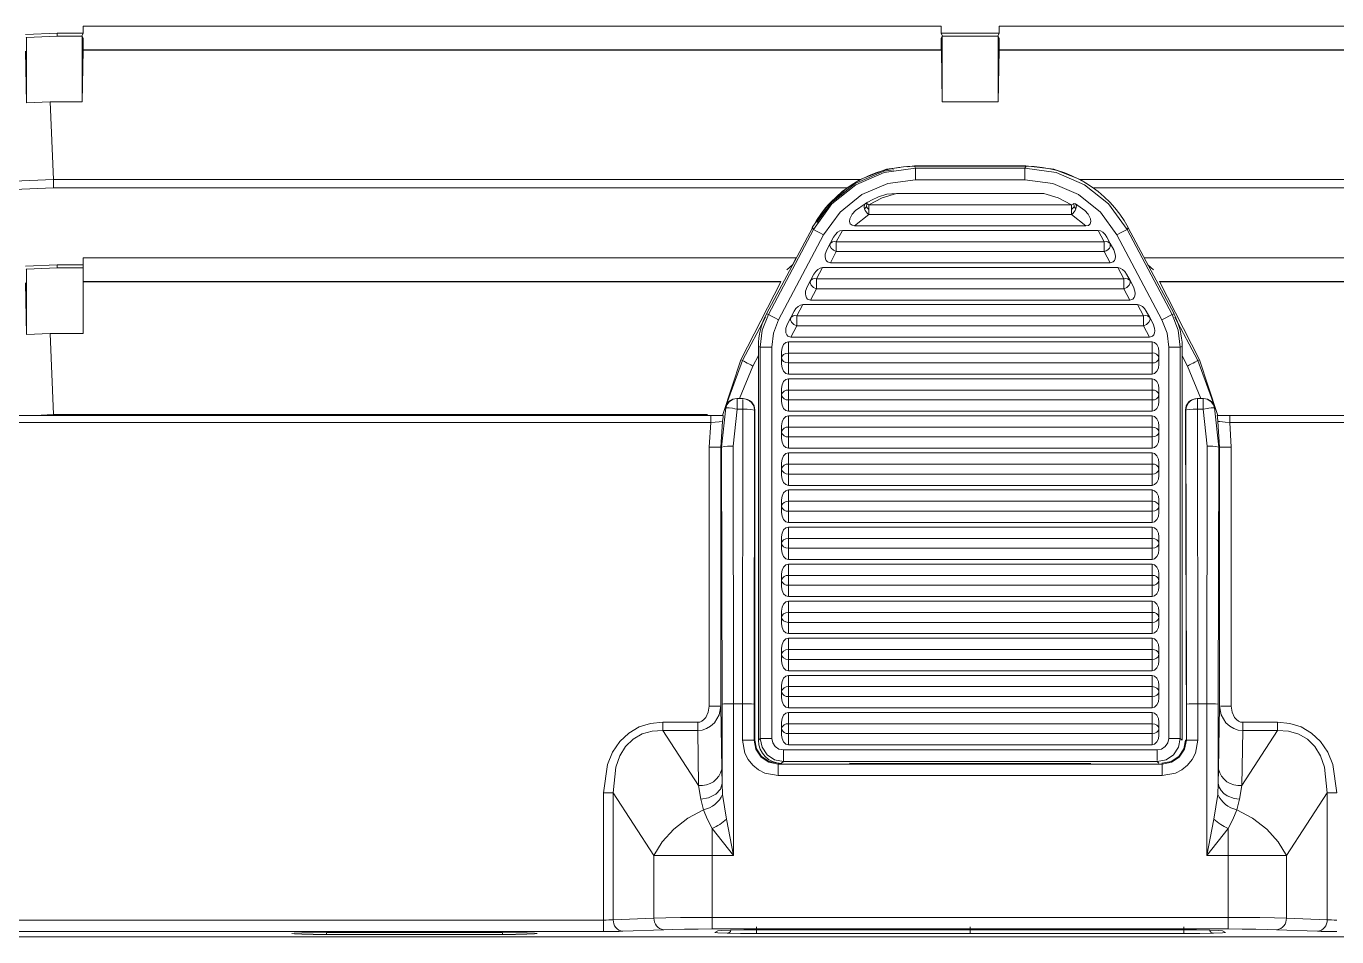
# Model space of a CAD drawing. Header units: millimetres. Extents: x -6000 to 26000, y -6000 to 26000.
# Drawn here: x 111.35 to 119.22, y -3554.98 to -3549.51 of the extents above; entities that cross this region are included whole.
import ezdxf

# ---------------------------------------------------------------- set-up
doc = ezdxf.new("R2010")
doc.units = ezdxf.units.MM
doc.header["$MEASUREMENT"] = 0
doc.layers.add('Чертеж и Рисунок_Ном._пера__7', color=7, linetype='Continuous', lineweight=15)
doc.layers.add('Чертеж и Рисунок_Ном._пера__8', color=7, linetype='Continuous', lineweight=15, true_color=0xa80f02)

msp = doc.modelspace()

# ---------------------------------------------------------------- linework, layer by layer
at = {"layer": 'Чертеж и Рисунок_Ном._пера__7', "color": 7, "linetype": 'Continuous', "lineweight": 15}
for p, q in [((111.6902, -3549.5118), (116.8438, -3549.5118)), ((111.6902, -3549.5536), (111.6902, -3549.5118)), ((116.8438, -3549.5118), (116.8438, -3549.5536)), ((117.1916, -3549.5118), (122.3452, -3549.5118)), ((117.1916, -3549.5118), (117.1916, -3549.5536)), ((111.3424, -3549.5619), (111.5333, -3549.5536)), ((111.3485, -3549.5787), (111.3473, -3549.5811)), ((111.5336, -3549.5706), (111.3485, -3549.5787)), ((111.3485, -3549.5787), (111.3485, -3549.9721)), ((111.5333, -3549.5536), (111.6902, -3549.5536)), ((111.5336, -3549.5706), (111.5333, -3549.5536)), ((111.6817, -3549.5706), (111.5336, -3549.5706)), ((111.6817, -3549.5706), (111.6902, -3549.5536)), ((111.6817, -3549.5706), (111.6841, -3549.5706)), ((111.6841, -3549.9659), (111.6841, -3549.5706)), ((111.6841, -3549.5706), (111.6902, -3549.5827)), ((111.6902, -3549.5827), (111.6902, -3549.653)), ((116.8438, -3549.5536), (117.1916, -3549.5536)), ((116.8438, -3549.5536), (116.8523, -3549.5706)), ((116.8438, -3549.5827), (116.8499, -3549.5706)), ((116.8438, -3549.653), (116.8438, -3549.5827)), ((116.8499, -3549.5706), (116.8499, -3549.9659)), ((116.8523, -3549.5706), (116.8499, -3549.5706)), ((116.8523, -3549.5706), (117.1831, -3549.5706)), ((117.1831, -3549.5706), (117.1916, -3549.5536)), ((117.1831, -3549.5706), (117.1855, -3549.5706)), ((117.1855, -3549.9659), (117.1855, -3549.5706)), ((117.1916, -3549.5827), (117.1855, -3549.5706)), ((117.1916, -3549.5827), (117.1916, -3549.653)), ((111.3431, -3549.6607), (111.3485, -3549.9721)), ((111.6895, -3549.6549), (111.6841, -3549.9659)), ((111.6902, -3549.653), (111.6895, -3549.6549)), ((116.8445, -3549.6549), (111.6895, -3549.6549)), ((111.6902, -3549.653), (116.8438, -3549.653)), ((116.8445, -3549.6549), (116.8438, -3549.653)), ((116.8499, -3549.9659), (116.8445, -3549.6549)), ((117.191, -3549.6549), (117.1855, -3549.9659)), ((122.3459, -3549.6549), (117.191, -3549.6549)), ((117.1916, -3549.653), (117.1916, -3549.653)), ((117.1916, -3549.653), (122.3452, -3549.653)), ((111.4905, -3549.9659), (111.3485, -3549.9721)), ((111.4905, -3549.9659), (111.5109, -3550.4324)), ((111.6841, -3549.9659), (111.4905, -3549.9659)), ((117.1855, -3549.9659), (116.8499, -3549.9659)), ((116.6409, -3550.3553), (116.683, -3550.3501)), ((116.6829, -3550.3529), (116.6896, -3550.3641)), ((116.6829, -3550.3529), (117.3535, -3550.3529)), ((116.683, -3550.3501), (117.3525, -3550.3501)), ((116.6896, -3550.3641), (117.3468, -3550.3641)), ((117.3535, -3550.3529), (117.3468, -3550.3641)), ((105.896, -3550.7268), (111.512, -3550.4816)), ((111.5109, -3550.4324), (105.8964, -3550.6776)), ((111.5109, -3550.4324), (116.3573, -3550.4324)), ((111.512, -3550.4816), (116.2785, -3550.4816)), ((116.6896, -3550.4335), (117.3468, -3550.4335)), ((122.5245, -3550.4324), (117.6781, -3550.4324)), ((122.5235, -3550.4816), (117.757, -3550.4816)), ((116.576, -3550.5156), (117.4604, -3550.5156)), ((116.3232, -3550.7104), (116.4091, -3550.6425)), ((116.3295, -3550.6191), (116.3868, -3550.5777)), ((116.3833, -3550.6072), (116.3948, -3550.5966)), ((116.4091, -3550.5835), (117.6273, -3550.5835)), ((117.6273, -3550.6425), (116.4091, -3550.6425)), ((117.6273, -3550.6425), (117.7132, -3550.7104)), ((117.6531, -3550.6072), (117.6416, -3550.5966)), ((117.7069, -3550.6191), (117.6496, -3550.5777)), ((115.7942, -3551.2394), (116.0696, -3550.7214)), ((116.0696, -3550.7214), (116.0763, -3550.7325)), ((117.7132, -3550.7104), (116.3232, -3550.7104)), ((117.9668, -3550.7214), (117.9601, -3550.7325)), ((117.9668, -3550.7214), (118.2422, -3551.2394)), ((115.8053, -3551.2422), (116.0763, -3550.7325)), ((115.8667, -3551.2748), (116.1376, -3550.7652)), ((116.1973, -3550.7776), (116.1769, -3550.816)), ((116.2498, -3550.7382), (116.2137, -3550.806)), ((116.2137, -3550.806), (117.8226, -3550.806)), ((116.2137, -3550.8651), (116.2137, -3550.806)), ((116.2498, -3550.7382), (117.7866, -3550.7382)), ((117.7866, -3550.7382), (117.8226, -3550.806)), ((117.8226, -3550.8651), (117.8226, -3550.806)), ((117.8391, -3550.7776), (117.8595, -3550.816)), ((117.8988, -3550.7652), (118.1697, -3551.2748)), ((117.9601, -3550.7325), (118.2311, -3551.2422)), ((116.1769, -3550.816), (116.1565, -3550.8543)), ((116.1777, -3550.9329), (116.2137, -3550.8651)), ((117.8226, -3550.8651), (116.2137, -3550.8651)), ((117.8587, -3550.9329), (117.8226, -3550.8651)), ((117.8799, -3550.8543), (117.8595, -3550.816)), ((111.3424, -3550.9529), (111.5333, -3550.9446)), ((111.5336, -3550.9616), (111.3485, -3550.9697)), ((111.5333, -3550.9446), (111.6902, -3550.9446)), ((111.5336, -3550.9616), (111.5333, -3550.9446)), ((111.5336, -3550.9616), (111.6902, -3550.9616)), ((115.9721, -3550.9028), (111.6902, -3550.9028)), ((111.6902, -3550.9446), (111.6902, -3550.9028)), ((111.6902, -3550.9616), (111.6902, -3550.9446)), ((111.6902, -3551.3569), (111.6902, -3550.9616)), ((115.9169, -3550.9747), (115.9506, -3550.9446)), ((116.1315, -3550.9607), (116.0954, -3551.0286)), ((116.1315, -3550.9607), (117.9049, -3550.9607)), ((117.8587, -3550.9329), (116.1777, -3550.9329)), ((117.9049, -3550.9607), (117.941, -3551.0286)), ((118.0633, -3550.9028), (122.3452, -3550.9028)), ((118.1186, -3550.9747), (118.0853, -3550.9442)), ((111.3485, -3550.9697), (111.3473, -3550.9721)), ((111.3485, -3550.9697), (111.3485, -3551.3631)), ((115.8806, -3551.044), (111.6902, -3551.044)), ((115.8803, -3551.0459), (115.8806, -3551.044)), ((116.0586, -3551.0385), (116.0382, -3551.0769)), ((116.079, -3551.0002), (116.0586, -3551.0385)), ((116.0954, -3551.0286), (117.941, -3551.0286)), ((116.0954, -3551.0876), (116.0954, -3551.0286)), ((117.941, -3551.0876), (117.941, -3551.0286)), ((117.9574, -3551.0002), (117.9778, -3551.0385)), ((117.9982, -3551.0769), (117.9778, -3551.0385)), ((118.1552, -3551.0459), (118.1549, -3551.044)), ((118.1549, -3551.044), (118.3948, -3551.514)), ((118.1549, -3551.044), (122.3452, -3551.044)), ((111.3431, -3551.0517), (111.3485, -3551.3631)), ((111.6902, -3551.0459), (115.8803, -3551.0459)), ((115.8803, -3551.0459), (115.6406, -3551.514)), ((116.0593, -3551.1555), (116.0954, -3551.0876)), ((117.941, -3551.0876), (116.0954, -3551.0876)), ((117.9771, -3551.1555), (117.941, -3551.0876)), ((122.3452, -3551.0459), (118.1552, -3551.0459)), ((115.9771, -3551.2512), (116.0131, -3551.1833)), ((116.0131, -3551.1833), (118.0232, -3551.1833)), ((117.9771, -3551.1555), (116.0593, -3551.1555)), ((118.0232, -3551.1833), (118.0593, -3551.2512)), ((115.7888, -3551.259), (115.6504, -3551.5193)), ((115.7942, -3551.2394), (115.8053, -3551.2422)), ((115.9198, -3551.2994), (115.9402, -3551.2611)), ((115.9606, -3551.2227), (115.9402, -3551.2611)), ((115.9771, -3551.2512), (118.0593, -3551.2512)), ((115.9771, -3551.3102), (115.9771, -3551.2512)), ((118.0593, -3551.3102), (118.0593, -3551.2512)), ((118.0758, -3551.2227), (118.0962, -3551.2611)), ((118.1166, -3551.2994), (118.0962, -3551.2611)), ((118.2422, -3551.2394), (118.2311, -3551.2422)), ((118.2467, -3551.2592), (118.385, -3551.5193)), ((111.4905, -3551.3569), (111.3485, -3551.3631)), ((111.6902, -3551.3569), (111.4905, -3551.3569)), ((111.4905, -3551.3569), (111.5118, -3551.8438)), ((115.941, -3551.378), (115.9771, -3551.3102)), ((118.0593, -3551.3102), (115.9771, -3551.3102)), ((118.0954, -3551.378), (118.0593, -3551.3102)), ((115.7454, -3551.435), (115.7566, -3551.4378)), ((115.7454, -3553.7986), (115.7454, -3551.435)), ((115.9263, -3551.4059), (118.1101, -3551.4059)), ((115.9263, -3551.4737), (115.9263, -3551.4059)), ((118.0954, -3551.378), (115.941, -3551.378)), ((118.1101, -3551.4059), (118.1101, -3551.4737)), ((118.291, -3551.435), (118.2798, -3551.4378)), ((118.291, -3551.435), (118.291, -3553.7986)), ((115.6406, -3551.514), (115.5327, -3551.8438)), ((115.6504, -3551.5193), (115.6406, -3551.514)), ((115.7566, -3553.7874), (115.7566, -3551.4378)), ((115.826, -3553.7874), (115.826, -3551.4378)), ((115.8845, -3551.4649), (115.8845, -3551.5032)), ((115.8845, -3551.5416), (115.8845, -3551.5032)), ((115.9263, -3551.4737), (118.1101, -3551.4737)), ((115.9263, -3551.5327), (115.9263, -3551.4737)), ((118.1101, -3551.5327), (118.1101, -3551.4737)), ((118.1519, -3551.4649), (118.1519, -3551.5032)), ((118.1519, -3551.5416), (118.1519, -3551.5032)), ((118.2104, -3551.4378), (118.2104, -3553.7874)), ((118.2798, -3551.4378), (118.2798, -3553.7874)), ((118.3948, -3551.514), (118.385, -3551.5193)), ((118.5027, -3551.8438), (118.3948, -3551.514)), ((115.5465, -3551.8021), (115.6504, -3551.5193)), ((115.7118, -3551.5519), (115.6322, -3551.7474)), ((118.1101, -3551.5327), (115.9263, -3551.5327)), ((115.9263, -3551.6006), (115.9263, -3551.5327)), ((118.1101, -3551.6006), (118.1101, -3551.5327)), ((118.4032, -3551.7474), (118.3236, -3551.5519)), ((118.385, -3551.5193), (118.489, -3551.8021)), ((118.1101, -3551.6006), (115.9263, -3551.6006)), ((115.9263, -3551.6284), (115.9263, -3551.6963)), ((115.9263, -3551.6284), (118.1101, -3551.6284)), ((118.1101, -3551.6284), (118.1101, -3551.6963)), ((115.6181, -3551.7474), (115.6156, -3551.7474)), ((115.6181, -3551.7474), (115.6181, -3551.8109)), ((115.6524, -3551.7474), (115.6181, -3551.7474)), ((115.6548, -3551.7474), (115.6524, -3551.7474)), ((115.8845, -3551.6874), (115.8845, -3551.7258)), ((115.8845, -3551.7258), (115.8845, -3551.7641)), ((115.9263, -3551.6963), (118.1101, -3551.6963)), ((115.9263, -3551.7553), (115.9263, -3551.6963)), ((118.1101, -3551.7553), (118.1101, -3551.6963)), ((118.1519, -3551.6874), (118.1519, -3551.7258)), ((118.1519, -3551.7641), (118.1519, -3551.7258)), ((118.3806, -3551.7474), (118.383, -3551.7474)), ((118.4173, -3551.7474), (118.383, -3551.7474)), ((118.4173, -3551.8109), (118.4173, -3551.7474)), ((118.4198, -3551.7474), (118.4173, -3551.7474)), ((115.5248, -3552.0392), (115.5502, -3551.802)), ((115.5502, -3551.802), (115.5465, -3551.8021)), ((115.5943, -3552.0331), (115.6181, -3551.8109)), ((115.6181, -3551.8109), (115.6524, -3551.8109)), ((115.6524, -3551.8109), (115.6497, -3553.5793)), ((115.7193, -3553.5824), (115.7219, -3551.817)), ((115.7219, -3551.817), (115.7244, -3551.817)), ((115.7244, -3551.817), (115.7244, -3553.7974)), ((118.1101, -3551.7553), (115.9263, -3551.7553)), ((115.9263, -3551.8232), (115.9263, -3551.7553)), ((118.1101, -3551.8232), (115.9263, -3551.8232)), ((118.1101, -3551.8232), (118.1101, -3551.7553)), ((118.3135, -3551.817), (118.3111, -3551.817)), ((118.3162, -3553.7974), (118.3111, -3551.817)), ((118.3135, -3551.817), (118.3162, -3553.5824)), ((118.383, -3551.8109), (118.3857, -3553.5793)), ((118.4173, -3551.8109), (118.383, -3551.8109)), ((118.4411, -3552.0331), (118.4173, -3551.8109)), ((118.4853, -3551.802), (118.5107, -3552.0392)), ((118.489, -3551.8021), (118.4853, -3551.802)), ((105.9639, -3551.8487), (115.4589, -3551.8487)), ((115.4589, -3551.8905), (105.9639, -3551.8905)), ((111.5118, -3551.8438), (111.3986, -3551.8487)), ((111.5118, -3551.8438), (115.4393, -3551.8438)), ((115.4495, -3552.0392), (115.4589, -3551.8905)), ((115.5299, -3551.8846), (115.5191, -3552.0392)), ((115.5327, -3551.8438), (115.5319, -3551.8487)), ((115.8845, -3551.91), (115.8845, -3551.9483)), ((115.9263, -3551.851), (118.1101, -3551.851)), ((115.9263, -3551.851), (115.9263, -3551.9188)), ((118.1101, -3551.851), (118.1101, -3551.9188)), ((118.1519, -3551.9483), (118.1519, -3551.91)), ((118.5036, -3551.8487), (118.5027, -3551.8438)), ((118.5164, -3552.0392), (118.5055, -3551.8846)), ((128.0716, -3551.8487), (118.5765, -3551.8487)), ((118.5765, -3551.8905), (118.5859, -3552.0392)), ((128.0716, -3551.8905), (118.5765, -3551.8905)), ((115.8845, -3551.9867), (115.8845, -3551.9483)), ((115.9263, -3551.9188), (115.9263, -3551.9779)), ((115.9263, -3551.9188), (118.1101, -3551.9188)), ((118.1101, -3551.9779), (115.9263, -3551.9779)), ((115.9263, -3552.0457), (115.9263, -3551.9779)), ((118.1101, -3551.9188), (118.1101, -3551.9779)), ((118.1101, -3552.0457), (118.1101, -3551.9779)), ((118.1519, -3551.9867), (118.1519, -3551.9483)), ((115.4495, -3553.5937), (115.4495, -3552.0392)), ((115.5191, -3552.0392), (115.4495, -3552.0392)), ((115.5191, -3552.0392), (115.5191, -3553.5937)), ((115.5191, -3552.0392), (115.5248, -3552.0392)), ((115.5248, -3552.0392), (115.5271, -3553.5824)), ((115.5967, -3553.5793), (115.5943, -3552.0331)), ((118.1101, -3552.0457), (115.9263, -3552.0457)), ((118.4411, -3552.0331), (118.4388, -3553.5793)), ((118.5107, -3552.0392), (118.5083, -3553.5824)), ((118.5164, -3552.0392), (118.5107, -3552.0392)), ((118.5164, -3553.5937), (118.5164, -3552.0392)), ((118.5164, -3552.0392), (118.5859, -3552.0392)), ((118.5859, -3552.0392), (118.5859, -3553.5937)), ((115.8845, -3552.1326), (115.8845, -3552.1709)), ((115.9263, -3552.0735), (118.1101, -3552.0735)), ((115.9263, -3552.1414), (115.9263, -3552.0735)), ((115.9263, -3552.1414), (118.1101, -3552.1414)), ((115.9263, -3552.2004), (115.9263, -3552.1414)), ((118.1101, -3552.0735), (118.1101, -3552.1414)), ((118.1101, -3552.2004), (118.1101, -3552.1414)), ((118.1519, -3552.1326), (118.1519, -3552.1709)), ((115.8845, -3552.2093), (115.8845, -3552.1709)), ((118.1101, -3552.2004), (115.9263, -3552.2004)), ((115.9263, -3552.2683), (115.9263, -3552.2004)), ((118.1101, -3552.2683), (118.1101, -3552.2004)), ((118.1519, -3552.2093), (118.1519, -3552.1709)), ((118.1101, -3552.2683), (115.9263, -3552.2683)), ((115.9263, -3552.2961), (118.1101, -3552.2961)), ((115.9263, -3552.2961), (115.9263, -3552.364)), ((118.1101, -3552.2961), (118.1101, -3552.364)), ((115.8845, -3552.3551), (115.8845, -3552.3935)), ((115.9263, -3552.364), (115.9263, -3552.423)), ((115.9263, -3552.364), (118.1101, -3552.364)), ((118.1101, -3552.364), (118.1101, -3552.423)), ((118.1519, -3552.3935), (118.1519, -3552.3551)), ((115.8845, -3552.4318), (115.8845, -3552.3935)), ((118.1101, -3552.423), (115.9263, -3552.423)), ((115.9263, -3552.4908), (115.9263, -3552.423)), ((118.1101, -3552.4908), (118.1101, -3552.423)), ((118.1519, -3552.4318), (118.1519, -3552.3935)), ((118.1101, -3552.4908), (115.9263, -3552.4908)), ((115.9263, -3552.5187), (115.9263, -3552.5865)), ((115.9263, -3552.5187), (118.1101, -3552.5187)), ((118.1101, -3552.5187), (118.1101, -3552.5865)), ((115.8845, -3552.5777), (115.8845, -3552.616)), ((115.8845, -3552.616), (115.8845, -3552.6544)), ((115.9263, -3552.5865), (118.1101, -3552.5865)), ((115.9263, -3552.6455), (115.9263, -3552.5865)), ((118.1101, -3552.6455), (118.1101, -3552.5865)), ((118.1519, -3552.5777), (118.1519, -3552.616)), ((118.1519, -3552.6544), (118.1519, -3552.616)), ((118.1101, -3552.6455), (115.9263, -3552.6455)), ((115.9263, -3552.7134), (115.9263, -3552.6455)), ((118.1101, -3552.7134), (118.1101, -3552.6455)), ((118.1101, -3552.7134), (115.9263, -3552.7134)), ((115.9263, -3552.7412), (115.9263, -3552.8091)), ((115.9263, -3552.7412), (118.1101, -3552.7412)), ((118.1101, -3552.7412), (118.1101, -3552.8091)), ((115.8845, -3552.8002), (115.8845, -3552.8386)), ((115.8845, -3552.8386), (115.8845, -3552.8769)), ((115.9263, -3552.8091), (118.1101, -3552.8091)), ((115.9263, -3552.8681), (115.9263, -3552.8091)), ((118.1101, -3552.8681), (118.1101, -3552.8091)), ((118.1519, -3552.8002), (118.1519, -3552.8386)), ((118.1519, -3552.8769), (118.1519, -3552.8386)), ((118.1101, -3552.8681), (115.9263, -3552.8681)), ((115.9263, -3552.936), (115.9263, -3552.8681)), ((118.1101, -3552.936), (118.1101, -3552.8681)), ((118.1101, -3552.936), (115.9263, -3552.936)), ((115.9263, -3552.9638), (115.9263, -3553.0316)), ((115.9263, -3552.9638), (118.1101, -3552.9638)), ((118.1101, -3552.9638), (118.1101, -3553.0316)), ((115.8845, -3553.0228), (115.8845, -3553.0611)), ((115.8845, -3553.0995), (115.8845, -3553.0611)), ((115.9263, -3553.0316), (115.9263, -3553.0907)), ((115.9263, -3553.0316), (118.1101, -3553.0316)), ((118.1101, -3553.0907), (115.9263, -3553.0907)), ((115.9263, -3553.1585), (115.9263, -3553.0907)), ((118.1101, -3553.0316), (118.1101, -3553.0907)), ((118.1101, -3553.0907), (118.1101, -3553.1585)), ((118.1519, -3553.0228), (118.1519, -3553.0611)), ((118.1519, -3553.0995), (118.1519, -3553.0611)), ((118.1101, -3553.1585), (115.9263, -3553.1585)), ((115.8845, -3553.2454), (115.8845, -3553.2837)), ((115.9263, -3553.2542), (115.9263, -3553.1863)), ((115.9263, -3553.1863), (118.1101, -3553.1863)), ((118.1101, -3553.1863), (118.1101, -3553.2542)), ((118.1519, -3553.2454), (118.1519, -3553.2837)), ((115.8845, -3553.3221), (115.8845, -3553.2837)), ((115.9263, -3553.2542), (118.1101, -3553.2542)), ((115.9263, -3553.3132), (115.9263, -3553.2542)), ((118.1101, -3553.3132), (115.9263, -3553.3132)), ((115.9263, -3553.3811), (115.9263, -3553.3132)), ((118.1101, -3553.3132), (118.1101, -3553.2542)), ((118.1101, -3553.3811), (118.1101, -3553.3132)), ((118.1519, -3553.3221), (118.1519, -3553.2837)), ((118.1101, -3553.3811), (115.9263, -3553.3811)), ((115.8845, -3553.4679), (115.8845, -3553.5063)), ((115.9263, -3553.4089), (118.1101, -3553.4089)), ((115.9263, -3553.4089), (115.9263, -3553.4768)), ((115.9263, -3553.4768), (115.9263, -3553.5358)), ((115.9263, -3553.4768), (118.1101, -3553.4768)), ((118.1101, -3553.4089), (118.1101, -3553.4768)), ((118.1101, -3553.4768), (118.1101, -3553.5358)), ((118.1519, -3553.4679), (118.1519, -3553.5063)), ((115.8845, -3553.5446), (115.8845, -3553.5063)), ((118.1101, -3553.5358), (115.9263, -3553.5358)), ((115.9263, -3553.6036), (115.9263, -3553.5358)), ((118.1101, -3553.5358), (118.1101, -3553.6036)), ((118.1519, -3553.5446), (118.1519, -3553.5063)), ((115.5257, -3553.9714), (115.5191, -3553.5937)), ((115.5271, -3553.5824), (115.5271, -3554.0582)), ((115.5967, -3554.4906), (115.5967, -3553.5793)), ((115.6497, -3553.5793), (115.5967, -3553.5793)), ((115.6497, -3553.7974), (115.6497, -3553.5793)), ((115.7193, -3553.7974), (115.7193, -3553.5824)), ((118.1101, -3553.6036), (115.9263, -3553.6036)), ((115.9263, -3553.6315), (118.1101, -3553.6315)), ((115.9263, -3553.6315), (115.9263, -3553.6993)), ((118.1101, -3553.6315), (118.1101, -3553.6993)), ((118.3162, -3553.7974), (118.3162, -3553.5824)), ((118.3857, -3553.5793), (118.3857, -3553.7974)), ((118.4388, -3553.5793), (118.3857, -3553.5793)), ((118.4388, -3553.5793), (118.4388, -3554.4906)), ((118.5083, -3553.5824), (118.5083, -3554.0582)), ((118.5098, -3553.9714), (118.5164, -3553.5937)), ((115.1724, -3553.74), (115.1724, -3553.6908)), ((115.1724, -3553.6908), (115.3808, -3553.6908)), ((115.3808, -3553.74), (115.3808, -3553.6908)), ((115.8845, -3553.6905), (115.8845, -3553.7288)), ((115.9263, -3553.6993), (115.9263, -3553.7583)), ((115.9263, -3553.6993), (118.1101, -3553.6993)), ((118.1101, -3553.6993), (118.1101, -3553.7583)), ((118.1519, -3553.6905), (118.1519, -3553.7288)), ((118.6546, -3553.74), (118.6546, -3553.6908)), ((118.6546, -3553.6908), (118.863, -3553.6908)), ((118.863, -3553.6908), (118.863, -3553.74)), ((115.3866, -3554.0698), (115.1724, -3553.74)), ((115.1724, -3553.74), (115.3808, -3553.74)), ((115.3866, -3554.0698), (115.3808, -3553.74)), ((115.6497, -3553.7974), (115.7193, -3553.7974)), ((115.7244, -3553.7974), (115.7193, -3553.7974)), ((115.7454, -3553.7986), (115.7566, -3553.7874)), ((115.8845, -3553.7672), (115.8845, -3553.7288)), ((118.1101, -3553.7583), (115.9263, -3553.7583)), ((115.9263, -3553.8262), (115.9263, -3553.7583)), ((118.1101, -3553.7583), (118.1101, -3553.8262)), ((118.1519, -3553.7672), (118.1519, -3553.7288)), ((118.291, -3553.7986), (118.2798, -3553.7874)), ((118.3111, -3553.7974), (118.3162, -3553.7974)), ((118.3857, -3553.7974), (118.3162, -3553.7974)), ((118.863, -3553.74), (118.6489, -3554.0698)), ((118.6546, -3553.74), (118.6489, -3554.0698)), ((118.863, -3553.74), (118.6546, -3553.74)), ((118.1409, -3553.8569), (115.8955, -3553.8569)), ((118.1101, -3553.8262), (115.9263, -3553.8262)), ((115.8635, -3553.9365), (115.8635, -3553.9416)), ((115.8678, -3553.9365), (115.8635, -3553.9365)), ((118.172, -3553.9416), (115.8635, -3553.9416)), ((115.8635, -3554.0112), (115.8635, -3553.9416)), ((118.1409, -3553.9264), (115.8955, -3553.9264)), ((116.2944, -3553.938), (116.2944, -3553.937)), ((116.2944, -3553.937), (117.741, -3553.938)), ((116.6868, -3553.9375), (116.2944, -3553.9375)), ((116.6868, -3553.9375), (117.4216, -3553.9375)), ((117.741, -3553.9375), (117.4216, -3553.9375)), ((117.741, -3553.938), (117.741, -3553.937)), ((118.172, -3553.9365), (118.1686, -3553.9365)), ((118.172, -3553.9416), (118.172, -3553.9365)), ((118.172, -3554.0112), (118.172, -3553.9416)), ((115.5271, -3554.0582), (115.5257, -3553.9714)), ((118.172, -3554.0112), (115.8635, -3554.0112)), ((118.5083, -3554.0582), (118.5098, -3553.9714)), ((114.8155, -3554.8779), (114.8155, -3554.1142)), ((114.8738, -3554.1142), (114.8155, -3554.1142)), ((114.8738, -3554.1142), (115.1183, -3554.4906)), ((114.8738, -3554.1142), (114.8738, -3554.8763)), ((115.3992, -3554.1525), (115.3866, -3554.0698)), ((115.5271, -3554.0582), (115.5305, -3554.1237)), ((118.5049, -3554.1237), (118.5083, -3554.0582)), ((118.6489, -3554.0698), (118.6363, -3554.1525)), ((119.1616, -3554.1142), (118.9172, -3554.4906)), ((119.1616, -3554.8763), (119.1616, -3554.1142)), ((119.1616, -3554.1142), (119.22, -3554.1142)), ((115.4158, -3554.2154), (115.3992, -3554.1525)), ((115.5305, -3554.1237), (115.5539, -3554.2733)), ((118.4816, -3554.2733), (118.5049, -3554.1237)), ((118.6197, -3554.2154), (118.6363, -3554.1525)), ((115.4682, -3554.4906), (115.4682, -3554.3276)), ((115.5967, -3554.4906), (115.4682, -3554.3276)), ((115.5539, -3554.2733), (115.5967, -3554.4906)), ((118.4388, -3554.4906), (118.4816, -3554.2733)), ((118.5672, -3554.3276), (118.4388, -3554.4906)), ((118.5672, -3554.3276), (118.5672, -3554.4906)), ((115.1183, -3554.4906), (115.1183, -3554.8664)), ((115.4682, -3554.8623), (115.4682, -3554.4906)), ((115.5967, -3554.4906), (115.4682, -3554.4906)), ((118.5672, -3554.4906), (118.4388, -3554.4906)), ((118.5672, -3554.4906), (118.5672, -3554.8623)), ((118.9172, -3554.4906), (118.5672, -3554.4906)), ((118.9172, -3554.4906), (118.9172, -3554.8664)), ((104.2093, -3554.8779), (114.8155, -3554.8779)), ((114.8155, -3554.9475), (114.8155, -3554.8779)), ((115.1183, -3554.8664), (114.8738, -3554.8763)), ((118.5672, -3554.8623), (115.4682, -3554.8623)), ((115.4682, -3554.8623), (115.4682, -3554.9318)), ((118.5672, -3554.9318), (118.5672, -3554.8623)), ((118.9172, -3554.8664), (119.1616, -3554.8763)), ((104.1783, -3554.9785), (129.8571, -3554.9785)), ((104.2093, -3554.9475), (114.8155, -3554.9475)), ((113.1507, -3554.9537), (114.2079, -3554.9537)), ((113.1507, -3554.9537), (114.2079, -3554.9537)), ((114.2079, -3554.965), (113.1507, -3554.965)), ((114.4165, -3554.9591), (114.4165, -3554.9595)), ((115.1766, -3554.936), (114.9321, -3554.9458)), ((118.5672, -3554.9318), (115.4682, -3554.9318)), ((115.4832, -3554.9529), (115.4835, -3554.9526)), ((115.4835, -3554.9526), (115.5017, -3554.9435)), ((115.7335, -3554.9178), (115.7335, -3554.9595)), ((117.0177, -3554.9595), (115.7335, -3554.9595)), ((115.7518, -3554.9373), (116.2947, -3554.9373)), ((115.7518, -3554.9373), (116.2944, -3554.9373)), ((116.2944, -3554.9362), (117.741, -3554.9362)), ((116.2944, -3554.9373), (116.2944, -3554.9362)), ((117.0177, -3554.9178), (117.0177, -3554.9595)), ((118.3019, -3554.9595), (117.0177, -3554.9595)), ((117.7407, -3554.9373), (117.7614, -3554.9373)), ((117.741, -3554.9373), (117.741, -3554.9362)), ((117.741, -3554.9373), (118.2837, -3554.9373)), ((117.741, -3554.9373), (117.741, -3554.9373)), ((117.7614, -3554.9373), (118.2837, -3554.9373)), ((118.3019, -3554.9595), (118.3019, -3554.9178)), ((118.5337, -3554.9435), (118.552, -3554.9526)), ((118.552, -3554.9526), (118.5523, -3554.9529)), ((119.1033, -3554.9458), (118.8588, -3554.936))]:
    msp.add_line(p, q, dxfattribs=at)
at = {"layer": 'Чертеж и Рисунок_Ном._пера__7', "color": 7, "linetype": 'Continuous', "lineweight": 15, "flags": 128}
for points in [[(116.0763, -3550.7325), (116.1874, -3550.5788), (116.3318, -3550.4633), (116.5017, -3550.39), (116.6896, -3550.3641)], [(116.0969, -3550.691), (116.1823, -3550.5723), (116.3275, -3550.4558), (116.4985, -3550.3823), (116.5599, -3550.374)], [(116.3573, -3550.4324), (116.5153, -3550.3709), (116.5948, -3550.361)], [(116.6896, -3550.3641), (116.6896, -3550.3857), (116.6896, -3550.4078), (116.6896, -3550.4335)], [(117.3468, -3550.3641), (117.3468, -3550.3857), (117.3468, -3550.4078), (117.3468, -3550.4335)], [(117.3468, -3550.3641), (117.5347, -3550.39), (117.7045, -3550.4633), (117.849, -3550.5788), (117.9601, -3550.7325)], [(117.6781, -3550.4324), (117.5201, -3550.3709), (117.3525, -3550.3501)], [(111.5109, -3550.4324), (111.5112, -3550.443), (111.5114, -3550.455), (111.5117, -3550.468), (111.512, -3550.4816)], [(116.2785, -3550.4816), (116.1598, -3550.5891), (116.0689, -3550.7209)], [(116.1376, -3550.7652), (116.236, -3550.6285), (116.3673, -3550.523), (116.5223, -3550.4563), (116.6896, -3550.4335)], [(116.3573, -3550.4324), (116.3181, -3550.4552), (116.2785, -3550.4816)], [(117.3468, -3550.4335), (117.5137, -3550.4562), (117.6685, -3550.5226), (117.8001, -3550.6282), (117.8988, -3550.7652)], [(117.757, -3550.4816), (117.7174, -3550.4552), (117.6781, -3550.4324)], [(116.4662, -3550.5362), (116.4249, -3550.5558), (116.3891, -3550.5762), (116.4008, -3550.5684)], [(116.576, -3550.5156), (116.4896, -3550.5421), (116.4091, -3550.5835)], [(116.4662, -3550.5362), (116.5179, -3550.5208), (116.576, -3550.5156)], [(117.4604, -3550.5156), (117.5468, -3550.5421), (117.6273, -3550.5835)], [(116.3232, -3550.7104), (116.308, -3550.7071), (116.2975, -3550.6973), (116.2936, -3550.6844), (116.2956, -3550.6675), (116.3089, -3550.6408), (116.3295, -3550.6191)], [(116.3833, -3550.6072), (116.3809, -3550.5975), (116.3828, -3550.5821)], [(116.4091, -3550.6425), (116.4012, -3550.6357), (116.3939, -3550.6271), (116.3878, -3550.6174), (116.3833, -3550.6072)], [(116.3868, -3550.5777), (116.397, -3550.5765)], [(116.397, -3550.5765), (116.3948, -3550.5966)], [(116.3948, -3550.5966), (116.4013, -3550.6046), (116.4091, -3550.613)], [(116.397, -3550.5765), (116.4091, -3550.5835)], [(116.4091, -3550.5835), (116.4091, -3550.597), (116.4091, -3550.613)], [(116.4091, -3550.6425), (116.4091, -3550.629), (116.4091, -3550.613)], [(117.6273, -3550.5835), (117.6394, -3550.5765)], [(117.6273, -3550.5835), (117.6273, -3550.597), (117.6273, -3550.613)], [(117.6416, -3550.5966), (117.635, -3550.6047), (117.6273, -3550.613)], [(117.6531, -3550.6072), (117.6486, -3550.6174), (117.6425, -3550.6271), (117.6352, -3550.6357), (117.6273, -3550.6425)], [(117.6273, -3550.613), (117.6273, -3550.629), (117.6273, -3550.6425)], [(117.6394, -3550.5765), (117.6416, -3550.5966)], [(117.6394, -3550.5765), (117.6496, -3550.5777)], [(117.6496, -3550.5777), (117.6556, -3550.5889), (117.6531, -3550.6072)], [(117.7069, -3550.6191), (117.7274, -3550.6408), (117.7408, -3550.6675), (117.7428, -3550.6839), (117.7389, -3550.6973), (117.728, -3550.7073), (117.7132, -3550.7104)], [(116.0763, -3550.7325), (116.0954, -3550.7427), (116.1149, -3550.7531), (116.1376, -3550.7652)], [(116.1769, -3550.816), (116.1912, -3550.8055), (116.2019, -3550.8043), (116.2137, -3550.806)], [(116.1973, -3550.7776), (116.2079, -3550.7617), (116.2212, -3550.749), (116.2355, -3550.7409), (116.2498, -3550.7382)], [(117.7866, -3550.7382), (117.8007, -3550.7409), (117.8152, -3550.749), (117.8284, -3550.7615), (117.8391, -3550.7776)], [(117.8226, -3550.806), (117.8345, -3550.8043), (117.8452, -3550.8055), (117.8595, -3550.816)], [(117.9601, -3550.7325), (117.941, -3550.7427), (117.9215, -3550.7531), (117.8988, -3550.7652)], [(116.1777, -3550.9329), (116.1599, -3550.9271), (116.1527, -3550.9191), (116.1479, -3550.908), (116.1461, -3550.8951), (116.1473, -3550.8804), (116.1565, -3550.8543)], [(116.2137, -3550.8651), (116.1958, -3550.857), (116.1819, -3550.8441), (116.1751, -3550.8293), (116.1769, -3550.816)], [(117.8595, -3550.8355), (117.8538, -3550.845), (117.8452, -3550.8536), (117.8345, -3550.8605), (117.8226, -3550.8651)], [(117.8799, -3550.8543), (117.8891, -3550.8804), (117.8903, -3550.8947), (117.8885, -3550.908), (117.8839, -3550.9189), (117.8765, -3550.9271), (117.8587, -3550.9329)], [(117.8595, -3550.816), (117.8595, -3550.8355)], [(115.97, -3550.9069), (115.9612, -3550.9234), (115.9523, -3550.9401)], [(116.079, -3551.0002), (116.0896, -3550.9843), (116.1028, -3550.9716), (116.1171, -3550.9635), (116.1315, -3550.9607)], [(117.9049, -3550.9607), (117.9191, -3550.9635), (117.9336, -3550.9716), (117.9467, -3550.9841), (117.9574, -3551.0002)], [(116.0954, -3551.0876), (116.0775, -3551.0795), (116.0635, -3551.0667), (116.0567, -3551.0519), (116.0586, -3551.0385)], [(116.0586, -3551.0385), (116.0728, -3551.028), (116.0836, -3551.0268), (116.0954, -3551.0286)], [(117.941, -3551.0286), (117.9528, -3551.0268), (117.9636, -3551.028), (117.9778, -3551.0385)], [(117.9778, -3551.0385), (117.9797, -3551.0519), (117.9729, -3551.0667), (117.9589, -3551.0795), (117.941, -3551.0876)], [(116.0593, -3551.1555), (116.0415, -3551.1496), (116.0343, -3551.1417), (116.0296, -3551.1306), (116.0277, -3551.1176), (116.029, -3551.1029), (116.0382, -3551.0769)], [(117.9982, -3551.0769), (118.0074, -3551.1029), (118.0087, -3551.1173), (118.0068, -3551.1306), (118.0022, -3551.1414), (117.9948, -3551.1496), (117.9771, -3551.1555)], [(115.9606, -3551.2227), (115.9712, -3551.2068), (115.9845, -3551.1942), (115.9988, -3551.186), (116.0131, -3551.1833)], [(118.0232, -3551.1833), (118.0374, -3551.186), (118.0519, -3551.1942), (118.065, -3551.2066), (118.0758, -3551.2227)], [(115.7566, -3551.4378), (115.7689, -3551.337), (115.8053, -3551.2422)], [(115.8053, -3551.2422), (115.8244, -3551.2523), (115.8439, -3551.2627), (115.8667, -3551.2748)], [(115.826, -3551.4378), (115.8363, -3551.3538), (115.8667, -3551.2748)], [(115.9771, -3551.3102), (115.9591, -3551.3021), (115.9452, -3551.2892), (115.9384, -3551.2745), (115.9402, -3551.2611)], [(115.9402, -3551.2611), (115.9545, -3551.2506), (115.9652, -3551.2494), (115.9771, -3551.2512)], [(118.0593, -3551.2512), (118.0712, -3551.2494), (118.0819, -3551.2506), (118.0962, -3551.2611)], [(118.0962, -3551.2611), (118.098, -3551.2745), (118.0912, -3551.2892), (118.0773, -3551.3021), (118.0593, -3551.3102)], [(118.2311, -3551.2422), (118.212, -3551.2523), (118.1925, -3551.2627), (118.1697, -3551.2748)], [(118.1697, -3551.2748), (118.2001, -3551.3538), (118.2104, -3551.4378)], [(118.2311, -3551.2422), (118.2674, -3551.337), (118.2798, -3551.4378)], [(115.941, -3551.378), (115.9232, -3551.3722), (115.916, -3551.3642), (115.9112, -3551.3531), (115.9094, -3551.3402), (115.9106, -3551.3255), (115.9198, -3551.2994)], [(118.1166, -3551.2994), (118.1258, -3551.3255), (118.127, -3551.3398), (118.1252, -3551.3531), (118.1206, -3551.364), (118.1132, -3551.3722), (118.0954, -3551.378)], [(115.8845, -3551.4649), (115.8876, -3551.4424), (115.8968, -3551.4231), (115.9109, -3551.41), (115.9263, -3551.4059)], [(118.1101, -3551.4059), (118.1255, -3551.41), (118.1396, -3551.4231), (118.1489, -3551.4431), (118.1519, -3551.4649)], [(115.7566, -3551.4378), (115.7781, -3551.4378), (115.8002, -3551.4378), (115.826, -3551.4378)], [(115.8845, -3551.5032), (115.8877, -3551.4919), (115.8968, -3551.4824), (115.9103, -3551.476), (115.9263, -3551.4737)], [(115.9263, -3551.5327), (115.9103, -3551.5305), (115.8968, -3551.5241), (115.8877, -3551.5145), (115.8845, -3551.5032)], [(118.2798, -3551.4378), (118.2583, -3551.4378), (118.2362, -3551.4378), (118.2104, -3551.4378)], [(115.7118, -3551.5519), (115.6998, -3551.5455), (115.6883, -3551.5394), (115.6777, -3551.5338), (115.6684, -3551.5288), (115.6551, -3551.5217)], [(115.9263, -3551.6006), (115.9109, -3551.5965), (115.8968, -3551.5833), (115.8875, -3551.5633), (115.8845, -3551.5416)], [(118.1519, -3551.5416), (118.1488, -3551.5641), (118.1396, -3551.5833), (118.1255, -3551.5965), (118.1101, -3551.6006)], [(118.3236, -3551.5519), (118.3356, -3551.5455), (118.3471, -3551.5394), (118.3577, -3551.5338), (118.367, -3551.5288), (118.3803, -3551.5217)], [(115.8845, -3551.6874), (115.8876, -3551.6649), (115.8968, -3551.6457), (115.9109, -3551.6326), (115.9263, -3551.6284)], [(118.1101, -3551.6284), (118.1255, -3551.6326), (118.1396, -3551.6457), (118.1489, -3551.6657), (118.1519, -3551.6874)], [(115.5465, -3551.8021), (115.5552, -3551.7811), (115.5686, -3551.7653), (115.5916, -3551.7516), (115.6037, -3551.7484), (115.6156, -3551.7474)], [(115.5502, -3551.802), (115.5564, -3551.7848), (115.5694, -3551.7674), (115.5902, -3551.7533), (115.6034, -3551.749), (115.6181, -3551.7474)], [(115.7219, -3551.817), (115.7195, -3551.7986), (115.7129, -3551.7827), (115.7037, -3551.77), (115.6929, -3551.7605), (115.671, -3551.7499), (115.6524, -3551.7474)], [(115.6524, -3551.8109), (115.6524, -3551.7862), (115.6524, -3551.7657), (115.6524, -3551.7521)], [(115.6548, -3551.7474), (115.6804, -3551.7523), (115.6926, -3551.7586), (115.704, -3551.7678), (115.7127, -3551.7784), (115.7195, -3551.7914), (115.7244, -3551.817)], [(118.3111, -3551.817), (118.316, -3551.7914), (118.3222, -3551.7792), (118.3315, -3551.7678), (118.342, -3551.7591), (118.355, -3551.7523), (118.3806, -3551.7474)], [(118.383, -3551.7474), (118.3663, -3551.7495), (118.3514, -3551.7551), (118.3388, -3551.7633), (118.3289, -3551.7733), (118.3168, -3551.7956), (118.3135, -3551.817)], [(118.383, -3551.7474), (118.383, -3551.7657), (118.383, -3551.7862), (118.383, -3551.8109)], [(118.4173, -3551.7474), (118.432, -3551.749), (118.4453, -3551.7533), (118.4661, -3551.7674), (118.479, -3551.7848), (118.4853, -3551.802)], [(118.489, -3551.8021), (118.4803, -3551.7812), (118.4669, -3551.7653), (118.4438, -3551.7516), (118.4317, -3551.7484), (118.4198, -3551.7474)], [(115.5502, -3551.802), (115.5704, -3551.8023), (115.5907, -3551.8055), (115.6037, -3551.8079), (115.6181, -3551.8109)], [(115.7219, -3551.817), (115.7011, -3551.8127), (115.6787, -3551.8114), (115.6524, -3551.8109)], [(115.9263, -3551.8232), (115.9109, -3551.819), (115.8968, -3551.8059), (115.8875, -3551.7859), (115.8845, -3551.7641)], [(118.1519, -3551.7641), (118.1488, -3551.7866), (118.1396, -3551.8059), (118.1255, -3551.819), (118.1101, -3551.8232)], [(118.383, -3551.8109), (118.3564, -3551.8114), (118.3339, -3551.8127), (118.3188, -3551.8147)], [(118.4853, -3551.802), (118.465, -3551.8023), (118.4523, -3551.8042), (118.4421, -3551.8059), (118.4183, -3551.8106)], [(115.4589, -3551.8487), (115.459, -3551.864), (115.4589, -3551.877), (115.4589, -3551.8905)], [(115.5341, -3551.8487), (115.4992, -3551.8487), (115.4589, -3551.8487)], [(115.4589, -3551.8905), (115.4859, -3551.8884), (115.5089, -3551.8865), (115.5249, -3551.8851)], [(115.5341, -3551.8487), (115.533, -3551.8598), (115.5299, -3551.8846)], [(115.8845, -3551.91), (115.8876, -3551.8875), (115.8968, -3551.8683), (115.9109, -3551.8551), (115.9263, -3551.851)], [(118.1101, -3551.851), (118.1255, -3551.8551), (118.1396, -3551.8683), (118.1489, -3551.8883), (118.1519, -3551.91)], [(118.5055, -3551.8846), (118.5024, -3551.8592), (118.5013, -3551.8487)], [(118.5013, -3551.8487), (118.5363, -3551.8487), (118.5765, -3551.8487)], [(118.5056, -3551.8846), (118.5171, -3551.8857), (118.5496, -3551.8884), (118.5765, -3551.8905)], [(118.5765, -3551.8487), (118.5765, -3551.864), (118.5765, -3551.877), (118.5765, -3551.8905)], [(115.9263, -3552.0457), (115.9109, -3552.0416), (115.8968, -3552.0284), (115.8875, -3552.0084), (115.8845, -3551.9867)], [(118.1101, -3551.9188), (118.1261, -3551.9211), (118.1396, -3551.9275), (118.1487, -3551.9371), (118.1519, -3551.9483)], [(118.1519, -3551.9483), (118.1487, -3551.9596), (118.1396, -3551.9692), (118.1261, -3551.9756), (118.1101, -3551.9779)], [(118.1519, -3551.9867), (118.1488, -3552.0092), (118.1396, -3552.0284), (118.1255, -3552.0416), (118.1101, -3552.0457)], [(115.8845, -3552.1326), (115.8876, -3552.1101), (115.8968, -3552.0908), (115.9109, -3552.0777), (115.9263, -3552.0735)], [(118.1101, -3552.0735), (118.1255, -3552.0777), (118.1396, -3552.0908), (118.1489, -3552.1108), (118.1519, -3552.1326)], [(115.9263, -3552.2683), (115.9109, -3552.2641), (115.8968, -3552.251), (115.8875, -3552.231), (115.8845, -3552.2093)], [(118.1519, -3552.2093), (118.1488, -3552.2318), (118.1396, -3552.251), (118.1255, -3552.2641), (118.1101, -3552.2683)], [(115.8845, -3552.3551), (115.8876, -3552.3326), (115.8968, -3552.3134), (115.9109, -3552.3002), (115.9263, -3552.2961)], [(118.1101, -3552.2961), (118.1255, -3552.3002), (118.1396, -3552.3134), (118.1489, -3552.3334), (118.1519, -3552.3551)], [(118.1101, -3552.364), (118.1261, -3552.3662), (118.1396, -3552.3726), (118.1487, -3552.3822), (118.1519, -3552.3935)], [(115.9263, -3552.4908), (115.9109, -3552.4867), (115.8968, -3552.4736), (115.8875, -3552.4535), (115.8845, -3552.4318)], [(118.1519, -3552.3935), (118.1487, -3552.4048), (118.1396, -3552.4143), (118.1261, -3552.4207), (118.1101, -3552.423)], [(118.1519, -3552.4318), (118.1488, -3552.4543), (118.1396, -3552.4736), (118.1255, -3552.4867), (118.1101, -3552.4908)], [(115.8845, -3552.5777), (115.8876, -3552.5552), (115.8968, -3552.5359), (115.9109, -3552.5228), (115.9263, -3552.5187)], [(118.1101, -3552.5187), (118.1255, -3552.5228), (118.1396, -3552.5359), (118.1489, -3552.5559), (118.1519, -3552.5777)], [(115.8845, -3552.616), (115.8877, -3552.6047), (115.8968, -3552.5952), (115.9103, -3552.5888), (115.9263, -3552.5865)], [(115.9263, -3552.6455), (115.9103, -3552.6433), (115.8968, -3552.6369), (115.8877, -3552.6273), (115.8845, -3552.616)], [(118.1101, -3552.5865), (118.1261, -3552.5888), (118.1396, -3552.5952), (118.1487, -3552.6047), (118.1519, -3552.616)], [(118.1519, -3552.616), (118.1487, -3552.6273), (118.1396, -3552.6369), (118.1261, -3552.6433), (118.1101, -3552.6455)], [(115.9263, -3552.7134), (115.9109, -3552.7093), (115.8968, -3552.6961), (115.8875, -3552.6761), (115.8845, -3552.6544)], [(118.1519, -3552.6544), (118.1488, -3552.6769), (118.1396, -3552.6961), (118.1255, -3552.7093), (118.1101, -3552.7134)], [(115.8845, -3552.8002), (115.8876, -3552.7777), (115.8968, -3552.7585), (115.9109, -3552.7454), (115.9263, -3552.7412)], [(118.1101, -3552.7412), (118.1255, -3552.7454), (118.1396, -3552.7585), (118.1489, -3552.7785), (118.1519, -3552.8002)], [(115.9263, -3552.936), (115.9109, -3552.9318), (115.8968, -3552.9187), (115.8875, -3552.8987), (115.8845, -3552.8769)], [(118.1519, -3552.8769), (118.1488, -3552.8994), (118.1396, -3552.9187), (118.1255, -3552.9318), (118.1101, -3552.936)], [(115.8845, -3553.0228), (115.8876, -3553.0003), (115.8968, -3552.9811), (115.9109, -3552.9679), (115.9263, -3552.9638)], [(118.1101, -3552.9638), (118.1255, -3552.9679), (118.1396, -3552.9811), (118.1489, -3553.0011), (118.1519, -3553.0228)], [(115.8845, -3553.0611), (115.8877, -3553.0499), (115.8968, -3553.0403), (115.9103, -3553.0339), (115.9263, -3553.0316)], [(115.9263, -3553.0907), (115.9103, -3553.0884), (115.8968, -3553.082), (115.8877, -3553.0724), (115.8845, -3553.0611)], [(115.9263, -3553.1585), (115.9109, -3553.1544), (115.8968, -3553.1412), (115.8875, -3553.1212), (115.8845, -3553.0995)], [(118.1519, -3553.0995), (118.1488, -3553.122), (118.1396, -3553.1412), (118.1255, -3553.1544), (118.1101, -3553.1585)], [(115.8845, -3553.2454), (115.8876, -3553.2229), (115.8968, -3553.2036), (115.9109, -3553.1905), (115.9263, -3553.1863)], [(118.1101, -3553.1863), (118.1255, -3553.1905), (118.1396, -3553.2036), (118.1489, -3553.2236), (118.1519, -3553.2454)], [(115.8845, -3553.2837), (115.8877, -3553.2724), (115.8968, -3553.2628), (115.9103, -3553.2564), (115.9263, -3553.2542)], [(115.9263, -3553.3132), (115.9103, -3553.311), (115.8968, -3553.3046), (115.8877, -3553.295), (115.8845, -3553.2837)], [(115.9263, -3553.3811), (115.9109, -3553.3769), (115.8968, -3553.3638), (115.8875, -3553.3438), (115.8845, -3553.3221)], [(118.1519, -3553.3221), (118.1488, -3553.3446), (118.1396, -3553.3638), (118.1255, -3553.3769), (118.1101, -3553.3811)], [(115.8845, -3553.4679), (115.8876, -3553.4454), (115.8968, -3553.4262), (115.9109, -3553.413), (115.9263, -3553.4089)], [(118.1101, -3553.4089), (118.1255, -3553.413), (118.1396, -3553.4262), (118.1489, -3553.4462), (118.1519, -3553.4679)], [(118.1101, -3553.4768), (118.1261, -3553.479), (118.1396, -3553.4854), (118.1487, -3553.495), (118.1519, -3553.5063)], [(115.9263, -3553.6036), (115.9109, -3553.5995), (115.8968, -3553.5864), (115.8875, -3553.5663), (115.8845, -3553.5446)], [(118.1519, -3553.5063), (118.1487, -3553.5176), (118.1396, -3553.5271), (118.1261, -3553.5335), (118.1101, -3553.5358)], [(118.1519, -3553.5446), (118.1488, -3553.5671), (118.1396, -3553.5864), (118.1255, -3553.5995), (118.1101, -3553.6036)], [(115.5191, -3553.5937), (115.5095, -3553.647), (115.481, -3553.6942), (115.4588, -3553.7142), (115.4338, -3553.7286), (115.4075, -3553.7371), (115.3808, -3553.74)], [(115.3808, -3553.6908), (115.3937, -3553.6891), (115.4062, -3553.684), (115.4185, -3553.675), (115.4294, -3553.6624), (115.4447, -3553.6295), (115.4495, -3553.5937)], [(115.5191, -3553.5937), (115.4987, -3553.5937), (115.4761, -3553.5937), (115.4495, -3553.5937)], [(115.5271, -3553.5824), (115.5378, -3553.5808), (115.5536, -3553.5801), (115.5728, -3553.5796), (115.5967, -3553.5793)], [(115.6497, -3553.5793), (115.6712, -3553.5794), (115.6934, -3553.5799), (115.7034, -3553.5804), (115.7172, -3553.5816)], [(115.8845, -3553.6905), (115.8876, -3553.668), (115.8968, -3553.6487), (115.9109, -3553.6356), (115.9263, -3553.6315)], [(118.1101, -3553.6315), (118.1255, -3553.6356), (118.1396, -3553.6487), (118.1489, -3553.6687), (118.1519, -3553.6905)], [(118.3857, -3553.5793), (118.3648, -3553.5795), (118.3426, -3553.5801), (118.3324, -3553.5805), (118.3183, -3553.5817)], [(118.5083, -3553.5824), (118.492, -3553.5805), (118.4819, -3553.5801), (118.4596, -3553.5795), (118.4388, -3553.5793)], [(118.5164, -3553.5937), (118.526, -3553.647), (118.5544, -3553.6942), (118.5767, -3553.7142), (118.6016, -3553.7286), (118.628, -3553.7371), (118.6546, -3553.74)], [(118.5859, -3553.5937), (118.5593, -3553.5937), (118.5367, -3553.5937), (118.5217, -3553.5937)], [(118.5859, -3553.5937), (118.5907, -3553.6295), (118.606, -3553.6624), (118.6167, -3553.6748), (118.6293, -3553.684), (118.6416, -3553.6891), (118.6546, -3553.6908)], [(114.8155, -3554.1142), (114.8393, -3553.9449), (114.8701, -3553.87), (114.9129, -3553.8063), (114.9664, -3553.7557), (115.0297, -3553.719), (115.0979, -3553.6979), (115.1724, -3553.6908)], [(118.1101, -3553.6993), (118.1261, -3553.7016), (118.1396, -3553.708), (118.1487, -3553.7175), (118.1519, -3553.7288)], [(118.863, -3553.6908), (118.9374, -3553.6979), (119.0057, -3553.719), (119.0689, -3553.7556), (119.1226, -3553.8063), (119.1653, -3553.8698), (119.1962, -3553.9449), (119.22, -3554.1142)], [(115.1724, -3553.74), (115.1067, -3553.7437), (115.0477, -3553.7604), (114.9933, -3553.7915), (114.9479, -3553.8359), (114.913, -3553.8919), (114.8883, -3553.96), (114.8738, -3554.1142)], [(115.8635, -3554.0112), (115.7848, -3553.9961), (115.7462, -3553.9762), (115.7123, -3553.9485), (115.6848, -3553.9149), (115.6647, -3553.8761), (115.6497, -3553.7974)], [(115.8635, -3553.9416), (115.8083, -3553.9306), (115.7615, -3553.8994), (115.7302, -3553.8526), (115.7193, -3553.7974)], [(115.7244, -3553.7974), (115.7349, -3553.8506), (115.7651, -3553.8958), (115.8102, -3553.9259), (115.8635, -3553.9365)], [(115.7566, -3553.7874), (115.7781, -3553.7874), (115.8002, -3553.7874), (115.826, -3553.7874)], [(115.8955, -3553.9264), (115.8423, -3553.9157), (115.7973, -3553.8856), (115.7672, -3553.8406), (115.7566, -3553.7874)], [(115.8955, -3553.8569), (115.8689, -3553.8516), (115.8463, -3553.8366), (115.8313, -3553.814), (115.826, -3553.7874)], [(115.9263, -3553.8262), (115.9109, -3553.8221), (115.8968, -3553.8089), (115.8875, -3553.7889), (115.8845, -3553.7672)], [(118.1519, -3553.7288), (118.1487, -3553.7401), (118.1396, -3553.7497), (118.1261, -3553.7561), (118.1101, -3553.7583)], [(118.1519, -3553.7672), (118.1488, -3553.7897), (118.1396, -3553.8089), (118.1255, -3553.8221), (118.1101, -3553.8262)], [(118.1409, -3553.8569), (118.1675, -3553.8516), (118.19, -3553.8366), (118.2051, -3553.814), (118.2104, -3553.7874)], [(118.2798, -3553.7874), (118.2692, -3553.8406), (118.2391, -3553.8856), (118.1941, -3553.9157), (118.1409, -3553.9264)], [(118.3857, -3553.7974), (118.3707, -3553.8761), (118.3507, -3553.9147), (118.3231, -3553.9485), (118.2895, -3553.976), (118.2507, -3553.9961), (118.172, -3554.0112)], [(118.3162, -3553.7974), (118.3052, -3553.8526), (118.2739, -3553.8994), (118.2272, -3553.9306), (118.172, -3553.9416)], [(118.172, -3553.9365), (118.2252, -3553.9259), (118.2703, -3553.8958), (118.3005, -3553.8506), (118.3111, -3553.7974)], [(118.2798, -3553.7874), (118.2583, -3553.7874), (118.2362, -3553.7874), (118.2104, -3553.7874)], [(118.863, -3553.74), (118.9305, -3553.744), (118.9912, -3553.7619), (119.0439, -3553.7928), (119.0875, -3553.8359), (119.1226, -3553.8924), (119.1471, -3553.96), (119.1616, -3554.1142)], [(115.8955, -3553.9264), (115.8955, -3553.9048), (115.8955, -3553.8827), (115.8955, -3553.8569)], [(118.1409, -3553.8569), (118.1409, -3553.8827), (118.1409, -3553.9048), (118.1409, -3553.9201)], [(115.5271, -3554.0582), (115.5175, -3554.0913), (115.4893, -3554.122), (115.4466, -3554.1435), (115.3992, -3554.1525)], [(118.5083, -3554.0582), (118.5128, -3554.0805), (118.5245, -3554.1011), (118.5417, -3554.1186), (118.562, -3554.1321), (118.603, -3554.1476), (118.6363, -3554.1525)], [(115.1183, -3554.4906), (115.1674, -3554.4087), (115.2366, -3554.3322), (115.3213, -3554.2663), (115.4158, -3554.2154)], [(115.4682, -3554.3276), (115.4379, -3554.2696), (115.4158, -3554.2154)], [(118.6197, -3554.2154), (118.5952, -3554.2747), (118.5672, -3554.3276)], [(118.6197, -3554.2154), (118.7142, -3554.2663), (118.7988, -3554.3322), (118.8681, -3554.4087), (118.9172, -3554.4906)], [(115.1183, -3554.4906), (115.185, -3554.4906), (115.2691, -3554.4906), (115.3655, -3554.4906), (115.4682, -3554.4906)], [(114.8738, -3554.8763), (114.8618, -3554.877), (114.8473, -3554.8775), (114.8314, -3554.8778), (114.8155, -3554.8779)], [(115.1183, -3554.8664), (115.1903, -3554.8646), (115.2775, -3554.8633), (115.3725, -3554.8625), (115.4682, -3554.8623)], [(118.9172, -3554.8664), (118.8452, -3554.8646), (118.7579, -3554.8633), (118.663, -3554.8625), (118.5672, -3554.8623)], [(119.22, -3554.8779), (119.204, -3554.8778), (119.1882, -3554.8775), (119.1736, -3554.877), (119.1616, -3554.8763)], [(112.9421, -3554.9591), (112.9578, -3554.9571), (113.0026, -3554.9553)], [(113.0026, -3554.9553), (113.0705, -3554.9541), (113.1507, -3554.9537)], [(113.1507, -3554.965), (113.0714, -3554.9646), (113.0037, -3554.9634)], [(114.2079, -3554.9537), (114.288, -3554.9541), (114.356, -3554.9553)], [(114.3549, -3554.9634), (114.2874, -3554.9646), (114.2079, -3554.965)], [(114.4165, -3554.9595), (114.4006, -3554.9616), (114.3549, -3554.9634)], [(114.356, -3554.9553), (114.4008, -3554.9571), (114.4165, -3554.9591)], [(114.9321, -3554.9458), (114.91, -3554.9465), (114.8819, -3554.947), (114.8498, -3554.9474), (114.8155, -3554.9475)], [(115.4682, -3554.9318), (115.384, -3554.9321), (115.3023, -3554.9329), (115.2312, -3554.9342), (115.1766, -3554.936)], [(115.557, -3554.9576), (115.5023, -3554.9555), (115.4832, -3554.9529)], [(115.5017, -3554.9435), (115.5241, -3554.9411), (115.5789, -3554.9391)], [(115.7335, -3554.9595), (115.6382, -3554.959), (115.557, -3554.9576)], [(115.5789, -3554.9391), (115.6586, -3554.9378), (115.7518, -3554.9373)], [(118.2837, -3554.9373), (118.3769, -3554.9378), (118.4566, -3554.9391)], [(118.4784, -3554.9576), (118.3972, -3554.959), (118.3019, -3554.9595)], [(118.4566, -3554.9391), (118.5113, -3554.9411), (118.5337, -3554.9435)], [(118.5523, -3554.9529), (118.5332, -3554.9555), (118.4784, -3554.9576)], [(118.8588, -3554.936), (118.8042, -3554.9342), (118.7331, -3554.9329), (118.6515, -3554.9321), (118.5672, -3554.9318)], [(119.22, -3554.9475), (119.1858, -3554.9474), (119.1536, -3554.947), (119.1255, -3554.9465), (119.1033, -3554.9458)]]:
    msp.add_lwpolyline(points, dxfattribs=at)
at = {"layer": 'Чертеж и Рисунок_Ном._пера__7', "color": 7, "linetype": 'Continuous', "lineweight": 15}
for centre, radius, start, end in [((118.1153, -3551.5106), 0.0373, 11.42358, 98.04732), ((118.1153, -3551.4959), 0.0373, 261.94975, 348.57935), ((115.921, -3551.7332), 0.0373, 81.9496, 168.57941), ((115.921, -3551.7184), 0.0373, 191.42277, 278.05012), ((118.1153, -3551.7332), 0.0373, 11.42065, 98.05025), ((118.1153, -3551.7184), 0.0373, 261.95003, 348.57718), ((115.921, -3551.9557), 0.0373, 81.9496, 168.57941), ((115.921, -3551.941), 0.0373, 191.4225, 278.0485), ((115.5778, -3552.2454), 0.2129, 85.54782, 104.41596), ((118.4577, -3552.2454), 0.2129, 75.58399, 94.45221), ((115.921, -3552.1783), 0.0373, 81.95326, 168.57575), ((118.1153, -3552.1783), 0.0373, 11.42431, 98.04659), ((115.921, -3552.1635), 0.0373, 191.42059, 278.0504), ((118.1153, -3552.1635), 0.0373, 261.94975, 348.57935), ((115.921, -3552.4008), 0.0373, 81.9496, 168.57941), ((115.921, -3552.3861), 0.0373, 191.42425, 278.04674), ((115.921, -3552.846), 0.0373, 81.95326, 168.57575), ((115.921, -3552.8312), 0.0373, 191.42059, 278.0504), ((118.1153, -3552.846), 0.0373, 11.42431, 98.04659), ((118.1153, -3552.8312), 0.0373, 261.94975, 348.57935), ((118.1153, -3553.0685), 0.0373, 11.42065, 98.05025), ((118.1153, -3553.0538), 0.0373, 261.95341, 348.57569), ((118.1153, -3553.2911), 0.0373, 11.42255, 98.04835), ((118.1153, -3553.2763), 0.0373, 261.94975, 348.57935), ((115.921, -3553.5136), 0.0373, 81.94988, 168.57723), ((115.921, -3553.4989), 0.0373, 191.42059, 278.0504), ((115.921, -3553.7362), 0.0373, 81.9496, 168.57941), ((115.921, -3553.7214), 0.0373, 191.42353, 278.04746), ((115.4024, -3553.9447), 0.1261, 262.77528, 347.76157), ((118.633, -3553.9447), 0.1261, 192.23841, 277.22472), ((115.3862, -3554.0608), 0.1574, 280.82266, 336.4478), ((118.6492, -3554.0608), 0.1574, 203.55225, 259.17737), ((115.3172, -3553.995), 0.3653, 294.42413, 310.37692), ((118.7182, -3553.995), 0.3653, 229.6231, 245.57599), ((114.9395, -3554.8804), 0.0658, 176.38606, 263.60433), ((115.1839, -3554.8706), 0.0658, 176.38427, 263.60612), ((118.8515, -3554.8706), 0.0658, 276.39408, 3.61578), ((119.096, -3554.8804), 0.0658, 276.39574, 3.61387)]:
    msp.add_arc(centre, radius, start, end, dxfattribs=at)
for centre, major_axis, ratio, start_param, end_param in [((116.684, -3551.0494), (0.3589, -0.5973), 0.998136, 2.603008, 3.680177), ((117.3524, -3551.0494), (-0.3589, -0.5973), 0.998136, 2.603008, 3.680177), ((116.1633, -3551.4353), (-0.4055, 0.1011), 0.998545, 6.039863, 6.526508), ((117.8731, -3551.4353), (0.4055, 0.1011), 0.998545, 6.039863, 6.526508), ((115.8847, -3553.7982), (-0.0986, -0.0986), 0.997265, 5.501896, 7.064475)]:
    msp.add_ellipse(centre, major_axis=major_axis, ratio=ratio, start_param=start_param, end_param=end_param, dxfattribs=at)
at = {"layer": 'Чертеж и Рисунок_Ном._пера__8', "color": 14, "linetype": 'Continuous', "lineweight": 15, "true_color": 0xa80f02}
for p, q in [((116.0689, -3550.7209), (116.0697, -3550.7213)), ((117.9666, -3550.7209), (117.9665, -3550.7209)), ((115.7118, -3551.5519), (115.7454, -3551.4887)), ((118.291, -3551.4905), (118.3236, -3551.5519)), ((115.8848, -3553.937), (115.8955, -3553.9264)), ((116.5218, -3553.938), (116.5218, -3553.9375)), ((116.5495, -3553.9375), (116.5495, -3553.938)), ((116.5495, -3553.938), (116.5511, -3553.938)), ((116.5789, -3553.9375), (116.5789, -3553.938)), ((117.4575, -3553.9375), (117.4575, -3553.938)), ((117.4852, -3553.9375), (117.4852, -3553.938)), ((117.4869, -3553.9375), (117.4869, -3553.938)), ((117.5146, -3553.9375), (117.5146, -3553.938)), ((118.1409, -3553.9264), (118.1516, -3553.937)), ((113.1507, -3554.9537), (113.1507, -3554.965)), ((114.2079, -3554.965), (114.2079, -3554.9537)), ((115.7518, -3554.9373), (115.7518, -3554.9373)), ((118.2837, -3554.9373), (118.2837, -3554.9373))]:
    msp.add_line(p, q, dxfattribs=at)
at = {"layer": 'Чертеж и Рисунок_Ном._пера__8', "color": 14, "linetype": 'Continuous', "lineweight": 15, "true_color": 0xa80f02, "flags": 128}
msp.add_lwpolyline([(113.0037, -3554.9634), (112.9581, -3554.9616)], dxfattribs=at)
at = {"layer": 'Чертеж и Рисунок_Ном._пера__8', "color": 14, "linetype": 'Continuous', "lineweight": 15, "true_color": 0xa80f02}
for centre, radius, start, end in [((115.554, -3554.9288), 0.029, 275.93127, 338.15395), ((118.4818, -3554.9282), 0.0296, 202.40197, 263.41043)]:
    msp.add_arc(centre, radius, start, end, dxfattribs=at)

doc.saveas('drawing.dxf')
